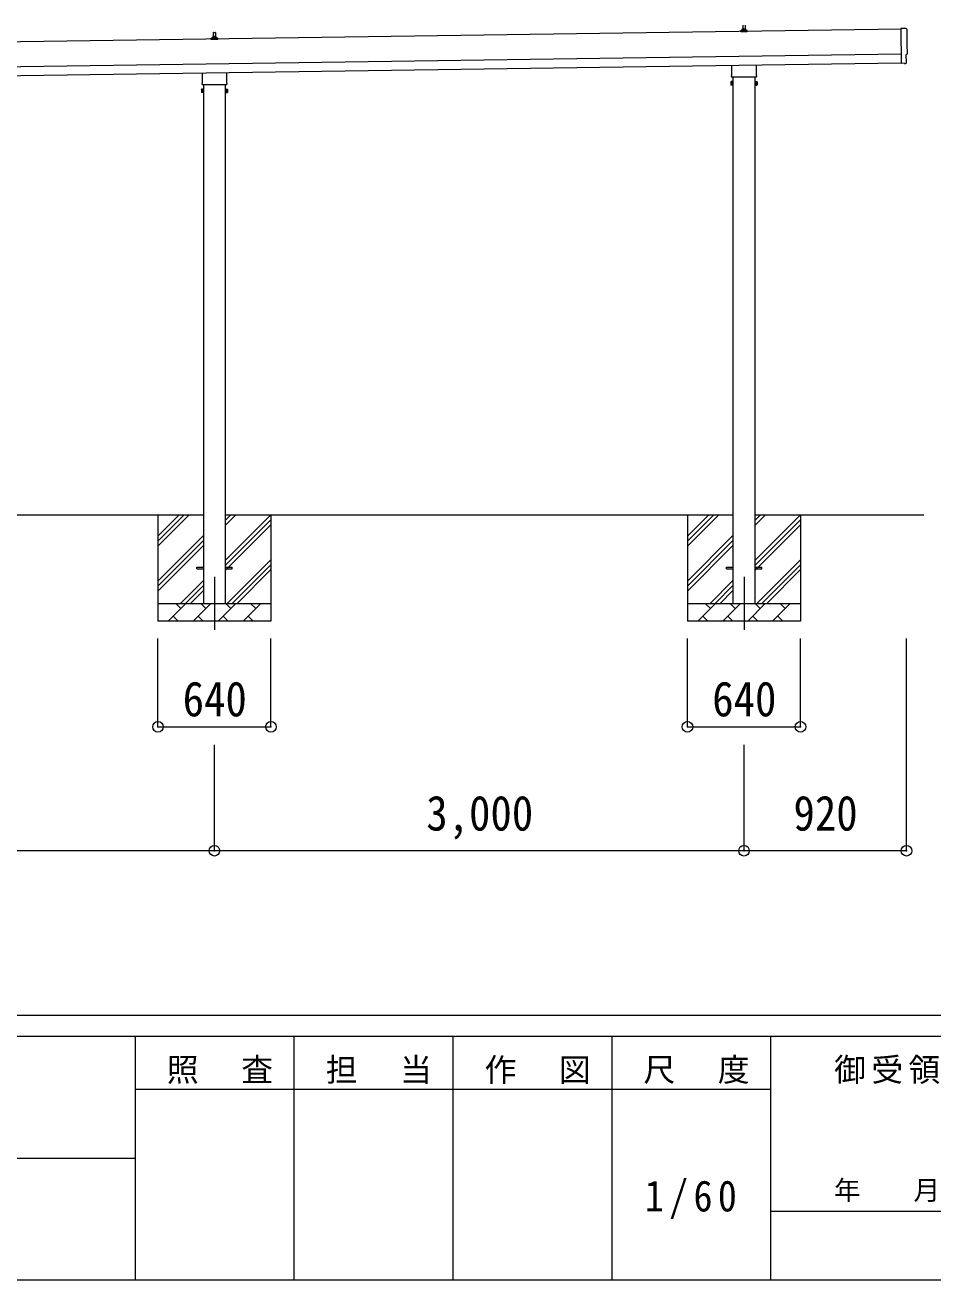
# Model space of a CAD drawing. Units: millimetres at full size, sheet at 1:60. Extents: x -16864 to 16864, y -11640 to 11640.
# Drawn here: x 4779 to 9922, y -11640 to -4531 of the extents above; entities that cross this region are included whole.
import ezdxf
from ezdxf.enums import TextEntityAlignment as Align

# ---------------------------------------------------------------- set-up
doc = ezdxf.new("R2010")
doc.units = ezdxf.units.MM
doc.header["$LTSCALE"] = 60
doc.header["$PDMODE"] = 32
doc.header["$PDSIZE"] = 60
doc.linetypes.add('CHAIN1', pattern=[8, 5, -1, 1, -1])
for name, color, linetype, lineweight in [('0-1_Defpoints', 7, 'CHAIN1', 9), ('0-2_TEXT1', 4, 'Continuous', 9), ('0-3_SHAPE', 7, 'Continuous', 9), ('0-8_TABLE1', 6, 'Continuous', 9), ('F-0', 7, 'Continuous', 9)]:
    doc.layers.add(name, color=color, linetype=linetype, lineweight=lineweight)
doc.styles.add('ＭＳ ゴシック', font='')
doc.styles.get('ＭＳ ゴシック').set_extended_font_data('MS Gothic')

msp = doc.modelspace()

# ---------------------------------------------------------------- linework, layer by layer
at = {"layer": '0-1_Defpoints'}
for p, q in [((5851.91, -7657.66), (5851.91, -8006.66)), ((8851.91, -7657.66), (8851.91, -8006.66))]:
    msp.add_line(p, q, dxfattribs=at)
at = {"layer": '0-2_TEXT1'}
for p, q in [((8846.22, -4554.83), (8846.94, -4531.31)), ((8857.49, -4531.31), (8858.22, -4554.83)), ((9739.61, -4555), (4374.66, -4631.65)), ((5833.97, -4613.19), (5833.97, -4605.48)), ((5870.47, -4613.19), (5833.97, -4613.19)), ((5834.35, -4604.69), (5870.09, -4604.69)), ((5834.73, -4604.51), (5841.45, -4602.88)), ((5841.84, -4602.69), (5862.6, -4602.69)), ((5842.22, -4601.9), (5842.22, -4597.69)), ((5843.22, -4597.69), (5861.22, -4597.69)), ((5846.22, -4597.69), (5846.94, -4574.17)), ((5847.94, -4573.19), (5856.49, -4573.19)), ((5857.49, -4574.17), (5858.22, -4597.69)), ((5862.22, -4601.9), (5862.22, -4597.69)), ((5869.7, -4604.51), (5862.98, -4602.88)), ((5870.47, -4613.19), (5870.47, -4605.48)), ((8833.97, -4570.33), (8833.97, -4562.62)), ((8870.47, -4570.33), (8833.97, -4570.33)), ((8834.35, -4561.83), (8870.09, -4561.83)), ((8834.73, -4561.65), (8841.45, -4560.02)), ((8841.84, -4559.83), (8862.6, -4559.83)), ((8842.22, -4559.05), (8842.22, -4554.83)), ((8843.22, -4554.83), (8861.22, -4554.83)), ((8862.22, -4559.05), (8862.22, -4554.83)), ((8869.7, -4561.65), (8862.98, -4560.02)), ((8870.47, -4570.33), (8870.47, -4562.62)), ((9739.54, -4549.92), (9742.38, -4748.75)), ((9771.21, -4551.12), (9739.54, -4549.92)), ((4376.66, -4771.63), (9741.61, -4694.99)), ((4377.37, -4821.63), (9742.32, -4744.99)), ((8783.61, -4814.32), (8783.61, -4758.68)), ((8920.21, -4756.73), (8920.21, -4814.32)), ((9760.59, -4747.59), (9742.38, -4748.76)), ((9761.26, -4748.21), (9760.59, -4747.59)), ((9762.01, -4748.47), (9768.92, -4748.01)), ((5783.61, -4857.18), (5783.61, -4801.54)), ((5920.21, -4799.59), (5920.21, -4857.18)), ((8781.91, -4823.09), (8781.91, -4817.59)), ((8919.85, -4826.59), (8783.97, -4826.59)), ((8789.41, -4826.59), (8789.41, -7807.66)), ((8914.41, -7807.66), (8914.41, -4826.59)), ((8921.91, -4817.59), (8921.91, -4823.09)), ((5777.91, -4895.45), (5778.67, -4894.14)), ((5777.91, -4895.45), (5777.91, -4912.45)), ((5784.91, -4899.04), (5778.67, -4899.04)), ((5781.91, -4865.95), (5781.91, -4860.45)), ((5919.85, -4869.45), (5783.97, -4869.45)), ((5789.41, -4869.45), (5789.41, -7807.66)), ((5914.41, -7807.66), (5914.41, -4869.45)), ((5918.91, -4899.04), (5925.15, -4899.04)), ((5921.91, -4860.45), (5921.91, -4865.95)), ((5925.91, -4895.45), (5925.15, -4894.14)), ((5925.91, -4895.45), (5925.91, -4912.45)), ((8777.91, -4852.59), (8778.67, -4851.28)), ((8777.91, -4852.59), (8777.91, -4869.59)), ((8777.91, -4869.59), (8778.67, -4870.91)), ((8784.91, -4856.19), (8778.67, -4856.19)), ((8784.91, -4866), (8778.67, -4866)), ((8784.91, -4870.91), (8778.67, -4870.91)), ((8787.41, -4870.29), (8784.91, -4870.29)), ((8916.41, -4870.29), (8918.91, -4870.29)), ((8918.91, -4856.19), (8925.15, -4856.19)), ((8918.91, -4866), (8925.15, -4866)), ((8918.91, -4870.91), (8925.15, -4870.91)), ((8925.91, -4852.59), (8925.15, -4851.28)), ((8925.91, -4869.59), (8925.15, -4870.91)), ((8925.91, -4852.59), (8925.91, -4869.59)), ((5777.91, -4912.45), (5778.67, -4913.77)), ((5784.91, -4908.86), (5778.67, -4908.86)), ((5784.91, -4913.77), (5778.67, -4913.77)), ((5787.41, -4913.15), (5784.91, -4913.15)), ((5916.41, -4913.15), (5918.91, -4913.15)), ((5918.91, -4908.86), (5925.15, -4908.86)), ((5918.91, -4913.77), (5925.15, -4913.77)), ((5925.91, -4912.45), (5925.15, -4913.77)), ((5751.91, -7603.16), (5789.41, -7603.16)), ((5751.91, -7612.16), (5751.91, -7603.16)), ((5751.91, -7603.16), (5789.41, -7603.16)), ((5751.91, -7612.16), (5751.91, -7603.16)), ((5914.41, -7603.16), (5951.91, -7603.16)), ((5914.41, -7603.16), (5951.91, -7603.16)), ((5951.91, -7612.16), (5951.91, -7603.16)), ((5951.91, -7612.16), (5951.91, -7603.16)), ((8751.91, -7603.16), (8789.41, -7603.16)), ((8751.91, -7612.16), (8751.91, -7603.16)), ((8751.91, -7603.16), (8789.41, -7603.16)), ((8751.91, -7612.16), (8751.91, -7603.16)), ((8914.41, -7603.16), (8951.91, -7603.16)), ((8914.41, -7603.16), (8951.91, -7603.16)), ((8951.91, -7612.16), (8951.91, -7603.16)), ((8951.91, -7612.16), (8951.91, -7603.16)), ((5751.91, -7612.16), (5789.41, -7612.16)), ((5751.91, -7612.16), (5789.41, -7612.16)), ((5914.41, -7612.16), (5951.91, -7612.16)), ((5914.41, -7612.16), (5951.91, -7612.16)), ((8751.91, -7612.16), (8789.41, -7612.16)), ((8751.91, -7612.16), (8789.41, -7612.16)), ((8914.41, -7612.16), (8951.91, -7612.16)), ((8914.41, -7612.16), (8951.91, -7612.16))]:
    msp.add_line(p, q, dxfattribs=at)
for points in [[(9771.72, -4744.98), (9771.04, -4697.96), (9771.65, -4697.95)], [(5784.91, -4913.77), (5784.91, -4894.14), (5778.67, -4894.14)], [(5784.91, -4913.15), (5784.91, -4894.75), (5787.41, -4894.75)], [(5918.91, -4913.15), (5918.91, -4894.75), (5916.41, -4894.75)], [(5918.91, -4913.77), (5918.91, -4894.14), (5925.15, -4894.14)], [(8784.91, -4870.91), (8784.91, -4851.28), (8778.67, -4851.28)], [(8784.91, -4870.29), (8784.91, -4851.89), (8787.41, -4851.89)], [(8918.91, -4870.29), (8918.91, -4851.89), (8916.41, -4851.89)], [(8918.91, -4870.91), (8918.91, -4851.28), (8925.15, -4851.28)]]:
    msp.add_lwpolyline(points, dxfattribs=at)
for points in [[(5787.41, -4914.45), (5787.41, -4893.45), (5789.41, -4893.45), (5789.41, -4914.45)], [(5916.41, -4914.45), (5916.41, -4893.45), (5914.41, -4893.45), (5914.41, -4914.45)], [(8787.41, -4871.59), (8787.41, -4850.59), (8789.41, -4850.59), (8789.41, -4871.59)], [(8916.41, -4871.59), (8916.41, -4850.59), (8914.41, -4850.59), (8914.41, -4871.59)]]:
    msp.add_lwpolyline(points, close=True, dxfattribs=at)
for centre, radius, start, end in [((5834.97, -4605.48), 1, 103.62699, 180), ((5841.22, -4601.9), 1, 283.62699, 0), ((5846.3, -4598.33), 4.13, 90, 171.17633), ((5843.22, -4598.69), 1, 90, 180), ((5847.94, -4574.19), 1, 90, 178.60509), ((5855.55, -4597.69), 4.83, 133.60282, 180), ((5848.88, -4597.69), 4.83, 0, 46.39718), ((5856.49, -4574.19), 1, 1.39491, 90), ((5858.13, -4598.33), 4.13, 8.82367, 90), ((5861.22, -4598.69), 1, 0, 90), ((5863.22, -4601.9), 1, 180, 256.37301), ((5869.47, -4605.48), 1, 0, 76.37301), ((8834.97, -4562.62), 1, 103.62699, 180), ((8841.22, -4559.05), 1, 283.62699, 0), ((8846.3, -4555.47), 4.13, 90, 171.17633), ((8843.22, -4555.83), 1, 90, 180), ((8855.55, -4554.83), 4.83, 133.60282, 180), ((8848.88, -4554.83), 4.83, 0, 46.39718), ((8858.13, -4555.47), 4.13, 8.82367, 90), ((8861.22, -4555.83), 1, 0, 90), ((8863.22, -4559.05), 1, 180, 256.37301), ((8869.47, -4562.62), 1, 0, 76.37301), ((9761.94, -4747.48), 1, 227.3164, 273.81435), ((8785.91, -4817.59), 4, 125.09963, 180), ((8785.91, -4823.09), 4, 180, 194.47751), ((8785.91, -4823.09), 4, 194.47751, 241.04498), ((8917.91, -4823.09), 4, 298.95502, 345.52249), ((8917.91, -4817.59), 4, 0, 54.90037), ((8917.91, -4823.09), 4, 345.52249, 0), ((5782.26, -4896.59), 4.34, 145.61575, 214.38425), ((5794.15, -4903.95), 16.24, 162.41205, 197.58795), ((5785.91, -4860.45), 4, 125.09963, 180), ((5785.91, -4865.95), 4, 180, 194.47751), ((5785.91, -4865.95), 4, 194.47751, 241.04498), ((5917.91, -4865.95), 4, 298.95502, 345.52249), ((5917.91, -4860.45), 4, 0, 54.90037), ((5917.91, -4865.95), 4, 345.52249, 0), ((5909.67, -4903.95), 16.24, 342.41205, 17.58795), ((5921.57, -4896.59), 4.34, 325.61575, 34.38425), ((8794.15, -4861.09), 16.24, 162.41205, 197.58795), ((8782.26, -4853.73), 4.34, 145.61575, 214.38425), ((8782.26, -4868.45), 4.34, 145.61575, 214.38425), ((8909.67, -4861.09), 16.24, 342.41205, 17.58795), ((8921.57, -4853.73), 4.34, 325.61575, 34.38425), ((8921.57, -4868.45), 4.34, 325.61575, 34.38425), ((5782.26, -4911.31), 4.34, 145.61575, 214.38425), ((5921.57, -4911.31), 4.34, 325.61575, 34.38425)]:
    msp.add_arc(centre, radius, start, end, dxfattribs=at)
for centre, major_axis, ratio, start_param, end_param in [((9771.01, -4554.11), (3, -0.04), 0.99863, 6.2683889, 7.8016218), ((14537.39, -4556.46), (-4762.89, -68.04), 0.99863, 6.268406, 6.2977043), ((9768.71, -4745.02), (2.21, -2.04), 0.9974, 5.5252311, 7.0411395), ((9771.58, -4693.55), (4.41, -0.06), 0.99863, 4.712389, 6.2976778)]:
    msp.add_ellipse(centre, major_axis=major_axis, ratio=ratio, start_param=start_param, end_param=end_param, dxfattribs=at)
at = {"layer": '0-3_SHAPE'}
for p, q in [((5789.41, -7307.66), (2914.41, -7307.66)), ((5531.91, -7307.66), (5531.91, -7907.66)), ((5531.91, -7426.15), (5650.39, -7307.66)), ((5531.91, -7454.43), (5678.68, -7307.66)), ((5531.91, -7482.71), (5706.96, -7307.66)), ((8789.41, -7307.66), (5914.41, -7307.66)), ((5914.41, -7336.49), (5943.24, -7307.66)), ((5914.41, -7364.77), (5971.52, -7307.66)), ((5914.41, -7562.76), (6169.51, -7307.66)), ((6171.91, -7307.66), (6171.91, -7907.66)), ((8531.91, -7307.66), (8531.91, -7907.66)), ((8531.91, -7426.15), (8650.39, -7307.66)), ((8531.91, -7454.43), (8678.68, -7307.66)), ((8531.91, -7482.71), (8706.96, -7307.66)), ((9871.31, -7307.66), (8914.41, -7307.66)), ((8914.41, -7336.49), (8943.24, -7307.66)), ((8914.41, -7364.77), (8971.52, -7307.66)), ((8914.41, -7562.76), (9169.51, -7307.66)), ((9171.91, -7307.66), (9171.91, -7907.66)), ((5914.41, -7591.05), (6171.91, -7333.55)), ((5914.41, -7619.33), (6171.91, -7361.83)), ((8914.41, -7591.05), (9171.91, -7333.55)), ((8914.41, -7619.33), (9171.91, -7361.83)), ((5531.91, -7680.7), (5789.41, -7423.2)), ((5531.91, -7708.99), (5789.41, -7451.49)), ((8531.91, -7680.7), (8789.41, -7423.2)), ((8531.91, -7708.99), (8789.41, -7451.49)), ((5531.91, -7737.27), (5789.41, -7479.77)), ((8531.91, -7737.27), (8789.41, -7479.77)), ((5924.07, -7807.66), (6171.91, -7559.82)), ((5952.35, -7807.66), (6171.91, -7588.11)), ((8924.07, -7807.66), (9171.91, -7559.82)), ((8952.35, -7807.66), (9171.91, -7588.11)), ((5980.64, -7807.66), (6171.91, -7616.39)), ((8980.64, -7807.66), (9171.91, -7616.39)), ((5659.51, -7807.66), (5789.41, -7677.76)), ((5687.79, -7807.66), (5789.41, -7706.05)), ((5716.08, -7807.66), (5789.41, -7734.33)), ((8659.51, -7807.66), (8789.41, -7677.76)), ((8687.79, -7807.66), (8789.41, -7706.05)), ((8716.08, -7807.66), (8789.41, -7734.33)), ((5531.91, -7807.66), (6171.91, -7807.66)), ((5589.78, -7907.66), (5689.78, -7807.66)), ((5661.23, -7836.22), (5632.67, -7807.66)), ((5731.2, -7907.66), (5831.2, -7807.66)), ((5802.65, -7836.22), (5774.09, -7807.66)), ((5872.62, -7907.66), (5972.62, -7807.66)), ((5944.07, -7836.22), (5915.52, -7807.66)), ((6014.04, -7907.66), (6114.04, -7807.66)), ((6085.49, -7836.22), (6056.94, -7807.66)), ((8531.91, -7807.66), (9171.91, -7807.66)), ((8589.78, -7907.66), (8689.78, -7807.66)), ((8661.23, -7836.22), (8632.67, -7807.66)), ((8731.2, -7907.66), (8831.2, -7807.66)), ((8802.65, -7836.22), (8774.09, -7807.66)), ((8872.62, -7907.66), (8972.62, -7807.66)), ((8944.07, -7836.22), (8915.52, -7807.66)), ((9014.04, -7907.66), (9114.04, -7807.66)), ((9085.49, -7836.22), (9056.94, -7807.66)), ((5618.33, -7879.11), (5646.89, -7907.66)), ((5759.75, -7879.11), (5788.31, -7907.66)), ((5901.18, -7879.11), (5929.73, -7907.66)), ((6042.6, -7879.11), (6071.15, -7907.66)), ((8618.33, -7879.11), (8646.89, -7907.66)), ((8759.75, -7879.11), (8788.31, -7907.66)), ((8901.18, -7879.11), (8929.73, -7907.66)), ((9042.6, -7879.11), (9071.15, -7907.66)), ((6171.91, -7907.66), (5531.91, -7907.66)), ((9171.91, -7907.66), (8531.91, -7907.66))]:
    msp.add_line(p, q, dxfattribs=at)
at = {"layer": '0-8_TABLE1'}
for p, q in [((5531.91, -8506.66), (5531.91, -8006.66)), ((6171.91, -8506.66), (6171.91, -8006.66)), ((8531.91, -8506.66), (8531.91, -8006.66)), ((9171.91, -8506.66), (9171.91, -8006.66)), ((9772.31, -9208.66), (9772.31, -8006.66)), ((5531.91, -8506.66), (6171.91, -8506.66)), ((8531.91, -8506.66), (9171.91, -8506.66)), ((5851.91, -9208.66), (5851.91, -8608.66)), ((8851.91, -9208.66), (8851.91, -8608.66)), ((5851.91, -9208.66), (2851.91, -9208.66)), ((8851.91, -9208.66), (5851.91, -9208.66)), ((9772.31, -9208.66), (8851.91, -9208.66))]:
    msp.add_line(p, q, dxfattribs=at)
for p in [(5531.91, -8506.66), (6171.91, -8506.66), (8531.91, -8506.66), (9171.91, -8506.66), (5851.91, -9208.66), (8851.91, -9208.66), (9772.31, -9208.66)]:
    msp.add_point(p, dxfattribs=at)
at = {"layer": 'F-0', "color": 5, "lineweight": 5}
for p, q in [((-16864.12, -10140), (16015.88, -10140)), ((-16864.12, -10260), (10682.37, -10260)), ((5402.37, -10260), (5402.37, -11640)), ((6302.37, -10260), (6302.37, -11640)), ((7202.37, -10260), (7202.37, -11640)), ((8102.36, -10260), (8102.36, -11640)), ((9002.37, -10260), (9002.37, -11640)), ((5402.37, -10560), (9002.37, -10560)), ((-6897.63, -10950), (5402.37, -10950)), ((9002.37, -11250), (10682.37, -11250)), ((-16864.12, -11640), (16015.88, -11640))]:
    msp.add_line(p, q, dxfattribs=at)

# ---------------------------------------------------------------- texts
at = {"layer": '0-8_TABLE1', "color": 7, "style": 'ＭＳ ゴシック', "width": 0.9}
for s, p in [('640', (5671.91, -8506.66)), ('640', (8671.91, -8506.66)), ('3,000', (7051.91, -9153.66)), ('920', (9132.11, -9153.66))]:
    msp.add_text(s, height=197.9, dxfattribs=at).set_placement(p, align=Align.BOTTOM_LEFT)
at = {"layer": 'F-0', "style": 'ＭＳ ゴシック'}
msp.add_text('年\u3000\u3000月\u3000\u3000日', height=110, dxfattribs=at).set_placement((9362.37, -11220), align=Align.BOTTOM_LEFT)
at = {"layer": 'F-0', "attachment_point": 7, "style": 'ＭＳ ゴシック'}
for s, insert, char_height in [('\\T1.17;照\u3000査', (5582.37, -10530), 132), ('\\T1.17;担\u3000当', (6482.37, -10530), 132), ('\\T1.17;作\u3000図', (7382.37, -10530), 132), ('\\T1.17;尺\u3000度', (8282.37, -10530), 132), ('\\T1.17;御受領印', (9362.37, -10530), 132), ('\\T1.28;\\W0.9;1/60', (8289.87, -11295), 176)]:
    msp.add_mtext(s, dxfattribs=dict(at, insert=insert, char_height=char_height))

doc.saveas('drawing.dxf')
